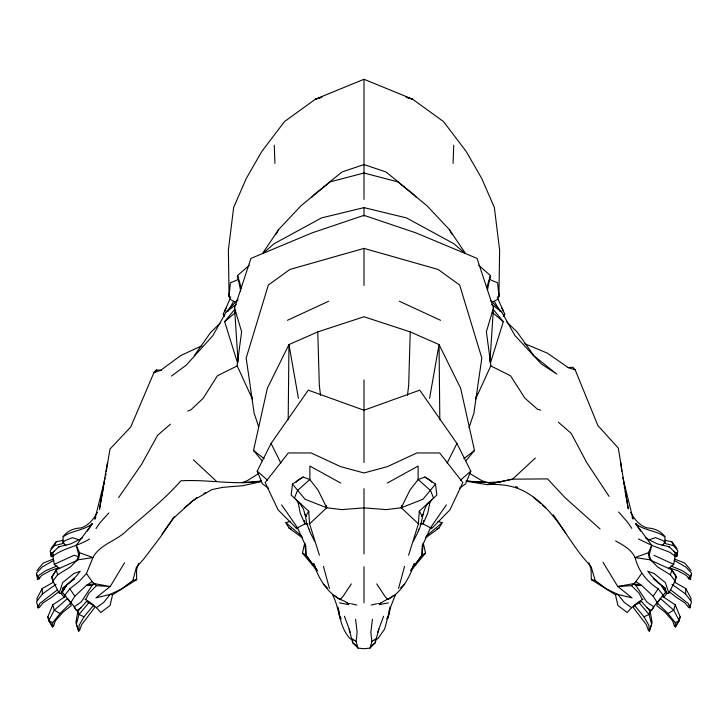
<?xml version="1.0" encoding="UTF-8"?>
<svg xmlns="http://www.w3.org/2000/svg" width="728" height="728" viewBox="0 0 728 728"><rect width="100%" height="100%" fill="white"/><g stroke="black" fill="none" stroke-linecap="round" stroke-linejoin="round"><path stroke-width="1.09" d="M288.188 419.856L288.961 344.562L317.772 331.895L364 316.753L410.228 331.895L439.048 344.562L460.651 388.288L474.492 450.486L465.893 460.779M497.169 297.215L498.926 296.633L499.617 250.032L494.339 207.434L481.727 178.46L466.266 151.579L443.489 121.567L412.612 99.208L364 79.261L315.388 99.208L284.512 121.567L261.734 151.579L246.273 178.46L233.661 207.434L228.383 250.032L229.074 296.633L230.831 297.215M316.962 570.515L305.96 555.109L306.069 548.384M410.228 331.895L408.681 385.285L407.462 395.331M375.293 641.778L375.357 639.766M453.08 163.427L453.744 145.209M673.391 551.269L676.157 552.907L676.685 556.674L676.84 552.588M52.607 626.972L52.807 622.604L59.987 613.54L70.643 603.048L67.668 598.462L54.282 610.155L48.721 620.775L52.607 626.972L50.214 621.921M670.488 589.753L688.279 603.53L689.826 607.907L691.436 601.719L685.585 593.966L685.831 588.57L674.164 581.927M58.677 568.14L54.291 564.337L52.853 556.228L53.08 552.361L58.74 546.819L71.007 543.798L82.437 537.928M408.581 555.246L418.427 523.841L419.264 511.202L436.827 495.067L435.526 484.075L424.934 477.022L418.154 479.543L409.946 490.099L401.264 507.771L386.259 509.627L364 507.853L341.751 509.627L326.736 507.771L304.977 499.208L292.474 484.075L303.076 477.022L309.846 479.543L318.054 490.099L326.736 507.771L309.573 523.841L319.419 555.246M489.935 361.998L493.447 308.126L477.067 258.404L416.088 232.933L364 215.342L311.921 232.933L250.933 258.404L234.553 308.126L238.074 362.007M65.93 545.682L62.717 542.56L63.118 536.773C67.058 530.949 73.783 528.21 80.635 527.982C88.479 525.707 93.639 519.21 97.415 512.321M79.416 554.809L79.561 552.716L76.276 545.317L92.21 523.769C83.629 530.739 71.653 530.384 63.118 536.773M78.706 631.185L79.143 625.307L84.002 616.789L93.43 605.405L86.532 601.419L77.823 611.247L75.912 622.604L78.706 631.185L76.367 624.315L78.961 614.441L89.089 602.42M670.989 565.965L682.318 570.652L689.234 575.393L690.344 579.351L690.699 574.993M675.165 578.924L676.412 576.585L671.735 569.833L651.587 560.697L648.73 556.893M229.074 296.633L230.376 282.764L236.909 280.153L238.638 278.688M411.038 570.515L422.04 555.109L423.141 543.47M413.459 541.086L418.336 531.285L418.545 529.211M383.601 616.216L378.824 629.138L375.257 642.779L370.07 648.093L364 648.739L357.939 648.093L356.147 641.523L357.139 632.168L355.564 619.328M292.474 484.075L291.182 495.067L308.745 511.202L309.573 523.841M372.445 619.328L370.861 632.168L371.862 641.523L370.07 648.093M105.706 475.739L105.97 473.646M106.243 471.562L109.974 449.058L130.722 427.008L154.063 372.354L156.374 369.979L161.443 370.252M61.953 593.174L59.205 593.102L52.871 581.053L57.603 574.82L56.265 569.842L76.413 560.724L79.27 556.893L74.147 555.282L54.291 564.337M689.826 607.907L690.235 604.786M690.79 600.609L691.072 598.525L685.831 588.57M63.327 540.185L56.056 541.841L54.363 545.654L50.132 550.75L51.315 556.674L51.843 552.916L54.609 551.269M418.427 523.841L401.264 507.771L401.574 505.587M429.01 502.102C421.53 510.237 423.086 521.894 418.336 531.285M423.596 520.538L423.059 523.896L430.512 527.782L432.596 527.582L449.95 509.846L462.844 482.6L439.703 452.953L416.844 452.962L387.414 466.612L364 472.963L340.586 466.612L311.165 452.962L288.297 452.953L265.156 482.6L278.06 509.846L297.079 528.883M107.307 463.208L99.436 509.409L103.685 486.595M657.357 603.048L668.013 613.531L675.193 622.604L675.393 626.963L679.279 620.775L673.719 610.155L660.332 598.452L657.357 603.048L656.874 605.832L664.882 612.03L672.663 620.893L674.528 626.435M429.566 398.434L439.048 344.562L439.821 419.856M669.323 568.14L673.709 564.337L675.147 556.228L674.92 552.361L669.26 546.81L656.993 543.798L645.563 537.919M389.435 610.137L388.324 616.279L386.704 618.9M104.086 484.429L104.495 482.255M375.302 640.003L378.005 638.529L384.712 628.91L388.725 613.822M389.143 611.602L389.971 607.161M504.741 314.068L503.503 316.471L504.741 314.068L497.988 299.035L499.09 293.193M39.212 577.177L38.812 579.224L41.596 575.475L49.904 570.87L59.059 567.64M676.685 556.674L677.868 550.741L673.637 545.645L671.944 541.832L664.673 540.185M432.013 499.29L429.793 502.848L427.7 513.322L423.059 523.896L420.056 523.987M690.344 579.351L691.6 573.264L685.849 567.03L674.201 560.369M487.469 289.926L490.426 275.557L478.587 265.229M262.116 460.779L253.508 450.486L267.349 388.288L288.961 344.562L298.444 398.434M317.226 570.788L302.484 553.153L304.623 543.534M662.143 596.15L675.247 604.841L680.18 616.862L679.279 620.775L675.193 622.604M138.593 563.336L136.536 569.733L136.655 579.661L112.576 594.712L110.074 605.532L100.746 612.476C96.351 607.143 91.027 602.42 84.903 599.217M404.577 566.329L398.553 588.488M105.169 477.905L94.868 519.182L95.841 517.226M387.887 618.272L390.863 606.324L395.468 594.667M649.003 555.837L651.724 545.317L635.79 523.76C644.371 530.73 656.347 530.384 664.882 536.773L665.283 542.551L662.07 545.682M124.552 562.744L110.228 586.504L95.923 597.897L110.128 594.385L121.021 589.298L132.896 580.389L136.391 567.285L143.835 558.913L159.96 537.655L173.51 518.145L192.82 500.637L211.866 489.625L222.759 487.35L242.561 485.713L261.306 481.672M53.799 560.369L42.151 567.03L36.4 573.264L37.656 579.351L38.766 575.402L45.682 570.652L57.011 565.965M666.047 593.174L668.795 593.102L675.129 581.044L676.412 576.585M675.247 604.841L673.719 610.155L668.013 613.531M74.738 578.751L62.826 588.206L61.225 593.611L64.31 597.306M493.447 308.126L486.386 331.677L490.881 365.693L475.557 399.199M486.823 287.451L490.426 275.557M675.129 581.044L670.397 574.82L671.789 570.279M377.805 632.405L378.824 629.138M490.381 363.236L503.312 321.676L493.284 309.464M57.603 574.82L70.634 566.748L77.305 559.923L79.561 552.716L92.92 557.593C99.927 543.989 117.017 540.94 127.163 530.202C145.564 514.277 164.765 499.19 180.872 480.835C207.826 479.142 234.389 485.43 261.243 481.172M634.57 605.405L643.998 616.789L648.857 625.307L649.294 631.185L652.088 622.604L650.177 611.238L641.468 601.419L634.57 605.405L633.36 607.634L646.355 624.66L648.457 630.594M59.205 593.102L62.663 582.591L73.865 573.555L80.235 571.207L76.213 576.267L62.826 588.206M469.023 427.8L473.901 413.058L481.827 358.03L459.659 285.039L438.101 269.451L364 248.385L289.908 269.451L268.341 285.039L246.173 358.03L254.118 413.058L258.64 426.745M155.665 372.117L156.374 369.979M53.472 626.444L55.337 620.893L63.118 612.03L71.126 605.832L70.643 603.048M649.294 631.185L651.633 624.315L649.039 614.441L638.911 602.411M56.029 584.302L42.415 593.966L36.564 601.728L38.175 607.916L39.721 603.53L57.512 589.753M79.543 630.594L81.645 624.66L94.64 607.643L93.43 605.405M650.177 611.238L649.039 614.441L643.998 616.789M294.349 498.443L297.37 490.654L309.846 479.543L309.873 466.056L340.786 483.092M81.445 607.48L76.749 610.637L74.311 606.715L64.71 595.349L69.852 588.806L79.243 581.344L86.459 573.528L92.92 557.593L77.305 559.923M268.659 488.379L262.389 483.838L257.202 471.107L271.08 443.443L308.281 390.153L364 410.237L419.728 390.153L456.92 443.443L470.798 471.107L465.62 483.838L459.341 488.379M52.807 622.604L48.721 620.775L47.82 616.862L52.753 604.841L65.857 596.15M223.25 314.077L224.479 316.471L223.25 314.077L230.002 299.044L228.901 293.193M475.803 397.761L477.595 393.584M675.147 556.228L670.006 552.361L651.724 545.317L648.439 552.698L648.584 554.791M421.876 546.855L430.512 527.782L446.364 504.877M675.393 626.963L677.786 621.912M678.742 619.892L680.18 616.862M224.806 310.892L226.181 308.09M447.129 463.135L456.92 443.443M85.695 599.49L88.862 593.238L96.415 585.667L110.228 586.504L94.558 583.665L86.477 585.321L74.811 596.241L70.743 602.684M53.836 581.936L42.169 588.57L36.928 598.534L37.21 600.618M412.266 567.367L414.387 563.454C410.583 574.583 405.259 585.285 396.596 593.438C391.655 597.97 385.148 599.745 379.952 603.703L377.705 603.576M275.994 234.371L278.678 229.502L301.11 205.669L330.184 181.863L364 173.009L397.825 181.863L426.89 205.669L449.322 229.502L464.892 252.598M238.001 299.727L226.162 311.93L212.867 335.608L186.268 365.137L171.499 376.048M235.226 301.984L233.643 301.419L227.837 311.429M425.598 537.846L438.984 528.046L442.124 522.74L437.865 521.321M314.541 541.086L309.664 531.285L306.606 523.068L305.551 516.452L308.745 511.202M62.208 592.037L61.225 593.611L66.421 585.576L62.208 592.037L64.71 595.349M646.555 607.48L651.251 610.628L653.689 606.715L665.792 592.037L661.579 585.576L651.788 576.267L647.774 571.198L654.135 573.546L665.337 582.582L668.795 593.102M52.835 578.924L51.652 577.24L56.265 569.842M52.289 556.638L53.335 554.991M87.406 531.058L92.21 523.769M96.415 585.667L94.558 583.665L92.065 585.476L81.154 602.038L74.311 606.715M351.305 583.883L343.134 596.259L340.276 599.453C326.426 592.119 318.382 577.877 313.622 563.454L315.734 567.367M657.257 602.675L653.189 596.232L658.148 588.806C646.737 581.481 638.347 570.87 635.08 557.584C631.376 549.331 623.104 545.145 615.606 540.922M263.099 252.598L278.678 229.502M95.996 528.61L99.927 522.795L108.882 512.958M296.205 482.255L297.343 480.607L303.076 477.022M118.637 497.588L141.696 464.136L157.603 435.271L170.452 424.16M602.984 562.271L617.781 586.504L631.586 585.667L635.853 581.663L641.55 573.518M162.107 533.997L174.147 516.835M194.285 355.619L210.592 332.496L220.065 323.305M380.789 602.784L379.47 604.622L388.379 602.866M51.652 577.24L56.211 570.279M410.647 570.525L422.04 555.109L425.516 553.153L423.387 543.534M435.526 484.075L423.032 499.208L401.264 507.771M51.015 548.503L56.056 541.841M421.63 516.471L422.986 514.678M651.251 610.628L653.862 607.252M39.33 607.534L42.879 603.021L51.734 597.288L58.622 591.828M237.628 363.236L224.633 321.685L234.653 309.473M36.937 570.643L43.207 563.053L53.553 559.013M410.774 570.788L425.516 553.153M663.69 597.297L666.775 593.611L665.174 588.206L653.271 578.751M311.775 197.297L314.014 194.749L342.078 171.935L364 164.583L385.922 171.935L413.986 194.749L416.225 197.297M643.097 599.208C636.973 602.411 631.649 607.143 627.254 612.476L617.926 605.532L615.433 594.703L591.354 579.67L591.027 569.214L588.97 562.79M535.371 458.012L512.558 479.16L486.877 484.602L466.148 481.199M400.646 587.833L404.622 584.265M460.56 480.098L470.798 471.107M240.713 291.036L237.537 275.557L249.386 265.229M262.926 253.426L273.928 243.834L321.512 217.909L364 207.626L406.488 217.909L454.072 243.834L465.065 253.426M425.953 536.363L442.124 522.74M224.633 321.685L235.79 312.312M184.23 508.089L197.106 497.406M430.921 528.883L432.596 527.582M393.166 595.832L389.425 598.744L387.232 599.308M62.717 542.56L65.593 540.331L72.472 537.683L79.352 539.903M371.298 645.836L375.257 642.779M463.891 458.622L474.492 450.486M52.853 556.228C63.582 547.847 78.042 546.337 89.526 539.011M226.162 311.93L236.163 304.559M96.442 607.643L103.685 602.475L110.128 594.385L112.576 594.712M371.862 641.523L376.549 638.356M492.765 301.974L497.988 299.035M94.558 583.665L92.156 581.672L86.477 585.321L92.065 585.476M258.531 473.591L247.201 480.726L242.033 482.664L261.206 481.09M203.922 493.529L205.869 492.419M387.223 483.092L418.127 466.056L418.154 479.543L430.63 490.654L433.651 498.443M237.292 365.865L217.399 375.757L203.157 398.325L190.782 409.955L187.715 411.047M287.433 320.302L328.61 301.256M201.929 345.764L180.808 355.501L160.588 370.379L154.063 372.354M436.9 528.956L438.984 528.046M302.402 537.846L289.025 528.046L285.886 522.74L290.135 521.321M648.648 539.903L655.528 537.673L662.407 540.322L665.283 542.551M427.181 503.667L429.793 502.848M320.784 97.652L315.388 99.208L321.849 97.015M54.363 545.654L64.055 543.225M371.253 605.059L376.631 603.821M132.896 580.389L136.655 579.661M653.189 596.232L641.523 585.321L633.442 583.665L617.781 586.504L632.077 597.897L617.872 594.385L606.988 589.298L595.122 580.398L591.354 579.67M668.532 546.928L669.26 546.81M615.433 594.703L617.872 594.385L624.315 602.475L631.558 607.643M350.295 603.576L348.048 603.703L345.245 601.51L340.276 599.453M500.846 481.836L487.66 482.537L466.684 481.217M567.822 367.567L572.936 367.303L575.147 369.806L597.934 425.625L618.3 448.057L628.264 508.845L625.052 491.009M633.442 583.665L635.935 585.476L641.523 585.321L635.853 581.663M307.944 523.987L304.95 523.896L297.497 527.782L295.404 527.582M466.22 481.008L487.66 482.537L482.136 480.835L469.505 473.355M650.695 559.905L635.08 557.584L648.439 552.698L650.695 559.905L657.366 566.748L670.397 574.82M58.74 546.819L59.468 546.937M339.621 602.866L348.53 604.622L347.211 602.784M351.369 603.821L356.747 605.059M663.945 543.215L673.637 545.645M340.768 599.308L338.575 598.744L334.844 595.832M406.151 97.015L412.612 99.208L407.216 97.652M540.64 410.128L537.51 409.254L524.861 398.116L510.537 375.766L490.708 365.865M575.147 369.806L568.513 367.786L547.447 353.171L524.806 343.752M295.996 499.29L298.216 502.848L300.828 503.667M653.853 555.282L673.709 564.337M515.624 486.586L517.717 487.314M668.941 567.64L678.096 570.861L686.404 575.466L689.189 579.224L688.788 577.168M674.447 559.013L684.793 563.044L691.063 570.634M289.025 528.046L291.109 528.956M399.39 301.256L440.567 320.302M84.002 616.789L78.961 614.441L77.823 611.247M638.474 539.002L651.724 545.317M352.698 640.003L349.995 638.529C338.675 626.453 340.022 608.745 332.532 594.667M302.484 553.153L305.96 555.109L317.353 570.525M59.987 613.54L54.282 610.155L52.753 604.841M424.934 477.022L430.667 480.607L431.795 482.255M230.002 299.044L233.643 301.419M344.408 616.216L349.176 629.138L351.46 638.356L356.147 641.523M653.689 606.715L646.846 602.038L635.935 585.476M671.971 584.293L685.585 593.966M665.174 588.206L661.579 585.576L666.775 593.611L665.792 592.037M491.737 304.541L501.674 311.884L514.832 335.408L541.414 364.018L556.774 374.092L533.16 355.255M253.508 450.486L264.118 458.622M351.46 638.356L352.743 642.779L356.702 645.836M669.378 591.828L676.266 597.288L685.121 603.021L688.67 607.525M492.174 312.312L503.312 321.676M285.886 522.74L302.047 536.363M489.371 278.688L491.091 280.153L497.624 282.764L498.926 296.633M533.406 497.215L540.94 503.712M542.615 505.159L545.955 508.053M558.358 422.204L571.198 433.369L586.695 462.507L609.063 496.387M257.202 471.107L267.44 480.098M600.109 529.001L565.101 497.725L547.556 478.906L512.558 479.16L486.877 484.602C505.323 483.729 520.329 486.568 535.089 498.371C556.065 514.068 567.194 538.038 583.447 557.939L591.136 566.748L595.122 580.398M323.378 584.265L327.363 587.833M193.43 459.823L216.18 481.035M506.706 321.967L517.026 331.895L533.46 355.036M352.743 642.779L357.939 648.093M490.654 300.509L501.674 311.884M664.882 536.773C660.942 530.949 654.217 528.21 647.365 527.982C639.521 525.707 634.352 519.2 630.575 512.303M387.733 599.453L384.875 596.259L376.704 583.883M618.636 511.993L627.727 522.358L631.758 528.355M631.586 585.667L639.139 593.238L642.305 599.481M658.148 588.806L663.29 595.349M74.138 607.252L76.749 610.637M671.944 541.832L676.985 548.503M305.023 514.678L306.379 516.471M86.459 573.528L92.156 581.672M281.645 504.877L297.497 527.782L306.133 546.855M553.28 514.751L565.783 533.187M69.852 588.806L74.811 596.241M500.154 311.429L494.339 301.419M635.79 523.76L640.595 531.049M298.999 502.102L303.403 508.927L305.551 516.452M674.665 554.991L675.711 556.629M671.735 569.833L676.348 577.231M341.296 618.9L339.685 616.279L338.566 610.137M419.264 511.202L422.458 516.452M449.322 229.502L452.006 234.371M271.08 443.443L280.871 463.135M632.031 517.026L633.042 519.064L622.786 477.595M501.81 308.081L503.185 310.883M47.82 616.862L49.258 619.892M252.452 399.199L237.119 365.693L241.623 331.677L234.553 308.126M250.414 393.584L252.206 397.761M349.176 629.138L350.195 632.405M329.456 588.488L323.432 566.329M237.537 275.557L241.487 288.534M51.588 576.585L52.871 581.053M76.276 545.317L78.997 555.846M298.216 502.848L300.309 513.322L304.95 523.896L304.404 520.538M338.029 607.161L340.113 618.272M623.45 482.1L623.851 484.329M624.251 486.559L624.651 488.779M326.426 505.587L326.736 507.771M37.765 604.786L38.175 607.916M320.548 395.331L319.319 385.285L317.772 331.895M620.729 462.571L621.739 471.134M309.455 529.211L309.664 531.285M304.859 543.47L305.96 555.109M37.301 574.993L37.656 579.351M42.169 588.57L42.415 593.966M274.265 145.209L274.929 163.427M51.16 552.588L51.315 556.674M352.643 639.766L352.716 641.778M421.931 548.384L422.04 555.109M364 79.261L364 199.399M364 207.626L364 216.298M364 248.385L364 285.467M364 379.934L364 410.028M364 410.237L364 462.535M364 488.661L364 553.944M364 566.766L364 602.811"/></g></svg>
